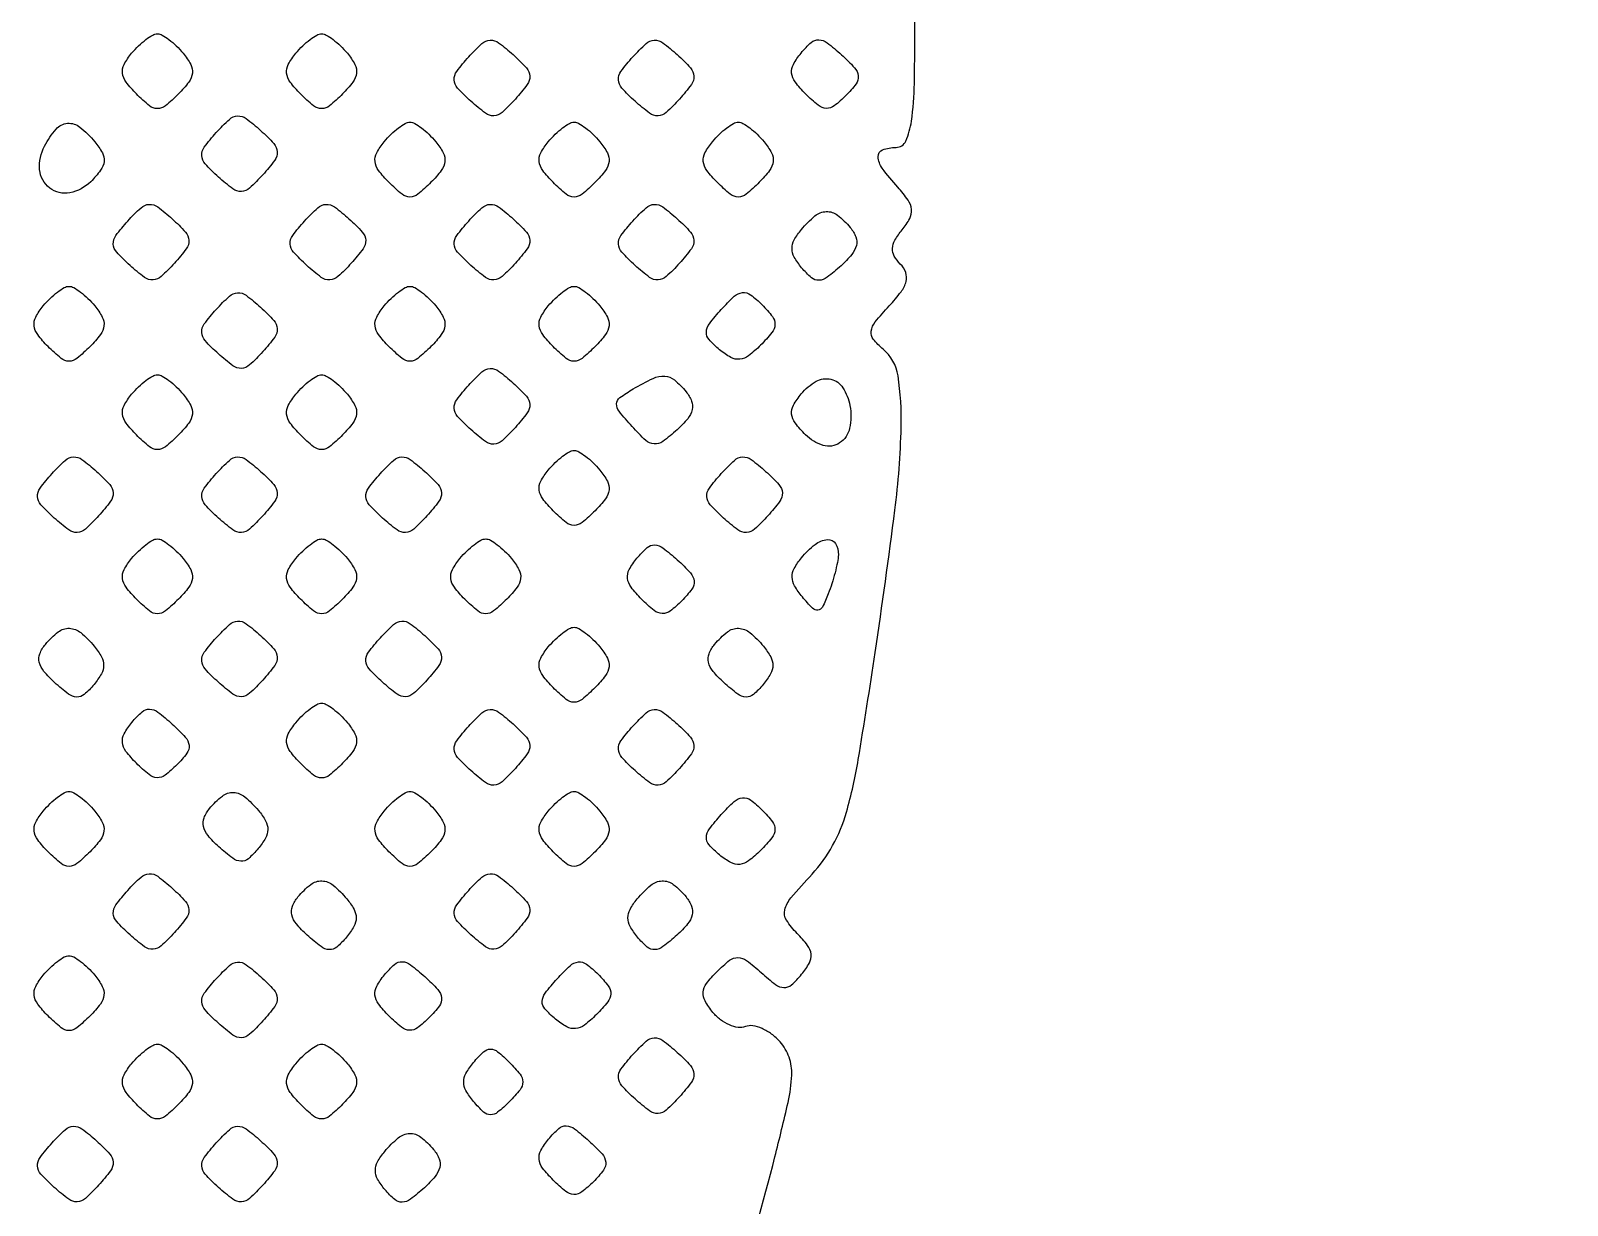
# Model space of a CAD drawing. Extents: x 0 to 1066, y 0 to 761.
# Drawn here: x 297.87 to 308.17, y 544.68 to 552.54 of the extents above; entities that cross this region are included whole.
import ezdxf

# ---------------------------------------------------------------- set-up
doc = ezdxf.new("R2010")
doc.units = 0
doc.header["$MEASUREMENT"] = 0

msp = doc.modelspace()

# ---------------------------------------------------------------- linework, layer by layer
for points in [[(183.390323, 95.266879, 0.000001), (192.989143, 95.254457, 0.000118)], [(302.606862, 544.080099, 0.008879), (302.85969, 544.999233, 0.006529), (302.948109, 545.364312, 0.045031), (302.972826, 545.54689, 0.09605), (302.955132, 545.666431, 0.097378), (302.894059, 545.770045, 0.051599), (302.837827, 545.821486, 0.056034), (302.773718, 545.858695, 0.063193), (302.711709, 545.877045, 0.132747), (302.662105, 545.871945, -0.127444), (302.613503, 545.866435, -0.06749), (302.554758, 545.883036, -0.06026), (302.49536, 545.917882, -0.056846), (302.444671, 545.966496, -0.044395), (302.391509, 546.043541, -0.153839), (302.379034, 546.102077, -0.139372), (302.401929, 546.160708, -0.034056), (302.470784, 546.239641, -0.02925), (302.556414, 546.315798, -0.174193), (302.612233, 546.334514, -0.157177), (302.670415, 546.314375, -0.022639), (302.768636, 546.233261, 0.020926), (302.864902, 546.153206, 0.153765), (302.920496, 546.133118, 0.195145), (302.970522, 546.151031, 0.03721), (303.038952, 546.222012, 0.04698), (303.090724, 546.297876, 0.154459), (303.102534, 546.356605, 0.136519), (303.078891, 546.415902, 0.033669), (303.009278, 546.495579, -0.053958), (302.937544, 546.584725, -0.206532), (302.926271, 546.65351, -0.114622), (302.967531, 546.734108, -0.012121), (303.108644, 546.893183, 0.061943), (303.246615, 547.083955, 0.056261), (303.339081, 547.308894, 0.028111), (303.418408, 547.661309, 0.004228), (303.531545, 548.3772, 0.005416), (303.663631, 549.33209, 0.025177), (303.70602, 549.886702, 0.043873), (303.684667, 550.232046, 0.184199), (303.584282, 550.409939, -0.051677), (303.519283, 550.476329, -0.206441), (303.504737, 550.530061, -0.135269), (303.53186, 550.592179, -0.018402), (303.62599, 550.70007, 0.02721), (303.704906, 550.793804, 0.096941), (303.739019, 550.864047, 0.154003), (303.736244, 550.923318, 0.108676), (303.700073, 550.979887, -0.069556), (303.659517, 551.033625, -0.141189), (303.647697, 551.084775, -0.118676), (303.664292, 551.140453, -0.041726), (303.712341, 551.209301, 0.050632), (303.762997, 551.284705, 0.148984), (303.774951, 551.345361, 0.126887), (303.751659, 551.408454, 0.032386), (303.683376, 551.494498, -0.023909), (303.579263, 551.621223, -0.150162), (303.551517, 551.699201, -0.324887), (303.581771, 551.744927, -0.089746), (303.6717, 551.7612, 0.298126), (303.737178, 551.80405, 0.069123), (303.77456, 551.937139, 0.02939), (303.794027, 552.189344, 0.004568), (303.7986, 552.689933)]]:
    msp.add_lwpolyline(points, format="xyb")
for points in [[(409.06215, 749.15415), (40.8618, 749.132981), (40.8618, 380.65769), (40.8618, 12.1824), (501.2973, 12.1824), (961.7328, 12.1824), (961.7328, 380.646631), (961.7328, 749.110861), (961.41555, 749.1633, 0.040886), (961.153339, 749.184871, 0.000002), (934.190609, 749.194398, 0.000089), (904.448031, 749.199508, 0.000054), (869.1804, 749.195529, -0.000029), (813.61687, 749.186499, -0.000004), (696.10453, 749.175037, -0.000004), (556.774728, 749.163736, -0.000004)], [(298.895324, 552.391454, -0.049584), (298.94547, 552.317145, -0.154071), (298.956681, 552.258475, -0.133994), (298.932655, 552.198896, -0.03393), (298.863383, 552.119525, -0.024449), (298.775757, 552.040075, -0.173619), (298.7226, 552.021043, -0.173619), (298.669443, 552.040075, -0.024449), (298.581817, 552.119525, -0.03393), (298.512545, 552.198896, -0.133994), (298.488519, 552.258475, -0.154071), (298.49973, 552.317145, -0.049584), (298.549876, 552.391454, -0.026473), (298.596236, 552.441653, -0.030708), (298.645511, 552.484076, -0.032126), (298.6909, 552.514151, -0.13098), (298.7226, 552.5226, -0.13098), (298.7543, 552.514151, -0.032126), (298.799689, 552.484076, -0.030708), (298.848964, 552.441653, -0.026473)], [(299.995124, 552.391454, -0.049584), (300.04527, 552.317145, -0.154071), (300.056481, 552.258475, -0.133994), (300.032455, 552.198896, -0.03393), (299.963183, 552.119525, -0.024449), (299.875557, 552.040075, -0.173619), (299.8224, 552.021043, -0.173619), (299.769243, 552.040075, -0.024449), (299.681617, 552.119525, -0.03393), (299.612345, 552.198896, -0.133994), (299.588319, 552.258475, -0.154071), (299.59953, 552.317145, -0.049584), (299.649676, 552.391454, -0.026473), (299.696036, 552.441653, -0.030708), (299.745311, 552.484076, -0.032126), (299.7907, 552.514151, -0.13098), (299.8224, 552.5226, -0.13098), (299.8541, 552.514151, -0.032126), (299.899489, 552.484076, -0.030708), (299.948764, 552.441653, -0.026473)], [(301.120653, 552.085183, -0.02398), (301.031974, 551.996169, -0.174102), (300.977127, 551.97333, -0.174102), (300.92028, 551.990598, -0.02398), (300.823183, 552.070347, -0.02398), (300.734169, 552.159026, -0.174102), (300.71133, 552.213873, -0.174102), (300.728598, 552.27072, -0.02398), (300.808347, 552.367817, -0.02398), (300.897026, 552.456831, -0.174102), (300.951873, 552.47967, -0.174102), (301.00872, 552.462402, -0.02398), (301.105817, 552.382653, -0.02398), (301.194831, 552.293974, -0.174102), (301.21767, 552.239127, -0.174102), (301.200402, 552.18228, -0.02398)], [(302.220453, 552.085183, -0.02398), (302.131774, 551.996169, -0.174102), (302.076927, 551.97333, -0.174102), (302.02008, 551.990598, -0.02398), (301.922983, 552.070347, -0.02398), (301.833969, 552.159026, -0.174102), (301.81113, 552.213873, -0.174102), (301.828398, 552.27072, -0.02398), (301.908147, 552.367817, -0.02398), (301.996826, 552.456831, -0.174102), (302.051673, 552.47967, -0.174102), (302.10852, 552.462402, -0.02398), (302.205617, 552.382653, -0.02398), (302.294631, 552.293974, -0.174102), (302.31747, 552.239127, -0.174102), (302.300202, 552.18228, -0.02398)], [(303.335933, 552.108276, -0.032765), (303.257726, 552.039698, -0.175772), (303.204563, 552.02288, -0.16096), (303.150261, 552.043367, -0.026367), (303.065617, 552.119525, -0.033507), (302.995717, 552.19948, -0.136279), (302.971946, 552.258902, -0.154683), (302.983699, 552.3177, -0.04716), (303.035448, 552.393588, -0.03721), (303.103878, 552.464569, -0.195145), (303.153904, 552.482482, -0.153765), (303.209498, 552.462394, -0.020926), (303.305764, 552.382339, -0.023561), (303.393333, 552.295245, -0.159165), (303.418241, 552.240258, -0.189926), (303.403607, 552.186493, -0.036086)], [(298.303124, 551.799254, -0.047974), (298.353474, 551.725158, -0.152177), (298.365182, 551.66708, -0.136041), (298.342262, 551.608597, -0.035379), (298.275429, 551.531571, -0.149489), (298.135323, 551.457089, -0.215354), (298.000674, 551.488956, -0.210313), (297.933421, 551.612182, -0.145108), (297.965954, 551.770083, -0.054275), (298.043491, 551.883458, -0.196526), (298.119702, 551.922594, -0.191887), (298.202779, 551.897543, -0.051556)], [(299.428653, 551.577583, -0.02398), (299.339974, 551.488569, -0.174102), (299.285127, 551.46573, -0.174102), (299.22828, 551.482998, -0.02398), (299.131183, 551.562747, -0.02398), (299.042169, 551.651426, -0.174102), (299.01933, 551.706273, -0.174102), (299.036598, 551.76312, -0.02398), (299.116347, 551.860217, -0.02398), (299.205026, 551.949231, -0.174102), (299.259873, 551.97207, -0.174102), (299.31672, 551.954802, -0.02398), (299.413817, 551.875053, -0.02398), (299.502831, 551.786374, -0.174102), (299.52567, 551.731527, -0.174102), (299.508402, 551.67468, -0.02398)], [(300.587324, 551.799254, -0.049584), (300.63747, 551.724945, -0.154071), (300.648681, 551.666275, -0.133994), (300.624655, 551.606696, -0.03393), (300.555383, 551.527325, -0.024449), (300.467757, 551.447875, -0.173619), (300.4146, 551.428843, -0.173619), (300.361443, 551.447875, -0.024449), (300.273817, 551.527325, -0.03393), (300.204545, 551.606696, -0.133994), (300.180519, 551.666275, -0.154071), (300.19173, 551.724945, -0.049584), (300.241876, 551.799254, -0.026473), (300.288236, 551.849453, -0.030708), (300.337511, 551.891876, -0.032126), (300.3829, 551.921951, -0.13098), (300.4146, 551.9304, -0.13098), (300.4463, 551.921951, -0.032126), (300.491689, 551.891876, -0.030708), (300.540964, 551.849453, -0.026473)], [(301.687124, 551.799254, -0.049584), (301.73727, 551.724945, -0.154071), (301.748481, 551.666275, -0.133994), (301.724455, 551.606696, -0.03393), (301.655183, 551.527325, -0.024449), (301.567557, 551.447875, -0.173619), (301.5144, 551.428843, -0.173619), (301.461243, 551.447875, -0.024449), (301.373617, 551.527325, -0.03393), (301.304345, 551.606696, -0.133994), (301.280319, 551.666275, -0.154071), (301.29153, 551.724945, -0.049584), (301.341676, 551.799254, -0.026473), (301.388036, 551.849453, -0.030708), (301.437311, 551.891876, -0.032126), (301.4827, 551.921951, -0.13098), (301.5144, 551.9304, -0.13098), (301.5461, 551.921951, -0.032126), (301.591489, 551.891876, -0.030708), (301.640764, 551.849453, -0.026473)], [(302.786924, 551.799254, -0.049584), (302.83707, 551.724945, -0.154071), (302.848281, 551.666275, -0.133994), (302.824255, 551.606696, -0.03393), (302.754983, 551.527325, -0.024449), (302.667357, 551.447875, -0.173619), (302.6142, 551.428843, -0.173619), (302.561043, 551.447875, -0.024449), (302.473417, 551.527325, -0.03393), (302.404145, 551.606696, -0.133994), (302.380119, 551.666275, -0.154071), (302.39133, 551.724945, -0.049584), (302.441476, 551.799254, -0.026473), (302.487836, 551.849453, -0.030708), (302.537111, 551.891876, -0.032126), (302.5825, 551.921951, -0.13098), (302.6142, 551.9304, -0.13098), (302.6459, 551.921951, -0.032126), (302.691289, 551.891876, -0.030708), (302.740564, 551.849453, -0.026473)], [(298.836453, 550.985383, -0.02398), (298.747774, 550.896369, -0.174102), (298.692927, 550.87353, -0.174102), (298.63608, 550.890798, -0.02398), (298.538983, 550.970547, -0.02398), (298.449969, 551.059226, -0.174102), (298.42713, 551.114073, -0.174102), (298.444398, 551.17092, -0.02398), (298.524147, 551.268017, -0.02398), (298.612826, 551.357031, -0.174102), (298.667673, 551.37987, -0.174102), (298.72452, 551.362602, -0.02398), (298.821617, 551.282853, -0.02398), (298.910631, 551.194174, -0.174102), (298.93347, 551.139327, -0.174102), (298.916202, 551.08248, -0.02398)], [(300.020853, 550.985383, -0.02398), (299.932174, 550.896369, -0.174102), (299.877327, 550.87353, -0.174102), (299.82048, 550.890798, -0.02398), (299.723383, 550.970547, -0.02398), (299.634369, 551.059226, -0.174102), (299.61153, 551.114073, -0.174102), (299.628798, 551.17092, -0.02398), (299.708547, 551.268017, -0.02398), (299.797226, 551.357031, -0.174102), (299.852073, 551.37987, -0.174102), (299.90892, 551.362602, -0.02398), (300.006017, 551.282853, -0.02398), (300.095031, 551.194174, -0.174102), (300.11787, 551.139327, -0.174102), (300.100602, 551.08248, -0.02398)], [(301.120653, 550.985383, -0.02398), (301.031974, 550.896369, -0.174102), (300.977127, 550.87353, -0.174102), (300.92028, 550.890798, -0.02398), (300.823183, 550.970547, -0.02398), (300.734169, 551.059226, -0.174102), (300.71133, 551.114073, -0.174102), (300.728598, 551.17092, -0.02398), (300.808347, 551.268017, -0.02398), (300.897026, 551.357031, -0.174102), (300.951873, 551.37987, -0.174102), (301.00872, 551.362602, -0.02398), (301.105817, 551.282853, -0.02398), (301.194831, 551.194174, -0.174102), (301.21767, 551.139327, -0.174102), (301.200402, 551.08248, -0.02398)], [(302.220453, 550.985383, -0.02398), (302.131774, 550.896369, -0.174102), (302.076927, 550.87353, -0.174102), (302.02008, 550.890798, -0.02398), (301.922983, 550.970547, -0.02398), (301.833969, 551.059226, -0.174102), (301.81113, 551.114073, -0.174102), (301.828398, 551.17092, -0.02398), (301.908147, 551.268017, -0.02398), (301.996826, 551.357031, -0.174102), (302.051673, 551.37987, -0.174102), (302.10852, 551.362602, -0.02398), (302.205617, 551.282853, -0.02398), (302.294631, 551.194174, -0.174102), (302.31747, 551.139327, -0.174102), (302.300202, 551.08248, -0.02398)], [(303.364942, 551.224142, -0.080432), (303.401736, 551.161661, -0.153634), (303.405587, 551.104107, -0.114881), (303.374894, 551.043209, -0.034922), (303.302831, 550.968207, -0.022196), (303.209748, 550.891197, -0.150666), (303.154268, 550.87109, -0.193329), (303.104533, 550.88831, -0.040725), (303.038971, 550.955366, -0.044287), (302.989836, 551.026542, -0.127883), (302.974478, 551.083972, -0.129609), (302.989126, 551.141134, -0.046053), (303.0372, 551.2113, -0.046137), (303.128292, 551.302476, -0.165099), (303.204144, 551.331584, -0.176753), (303.278728, 551.307632, -0.054416)], [(298.303124, 550.699454, -0.049584), (298.35327, 550.625145, -0.154071), (298.364481, 550.566475, -0.133994), (298.340455, 550.506896, -0.03393), (298.271183, 550.427525, -0.024449), (298.183557, 550.348075, -0.173619), (298.1304, 550.329043, -0.173619), (298.077243, 550.348075, -0.024449), (297.989617, 550.427525, -0.03393), (297.920345, 550.506896, -0.133994), (297.896319, 550.566475, -0.154071), (297.90753, 550.625145, -0.049584), (297.957676, 550.699454, -0.026473), (298.004036, 550.749653, -0.030708), (298.053311, 550.792076, -0.032126), (298.0987, 550.822151, -0.13098), (298.1304, 550.8306, -0.13098), (298.1621, 550.822151, -0.032126), (298.207489, 550.792076, -0.030708), (298.256764, 550.749653, -0.026473)], [(300.587324, 550.699454, -0.049584), (300.63747, 550.625145, -0.154071), (300.648681, 550.566475, -0.133994), (300.624655, 550.506896, -0.03393), (300.555383, 550.427525, -0.024449), (300.467757, 550.348075, -0.173619), (300.4146, 550.329043, -0.173619), (300.361443, 550.348075, -0.024449), (300.273817, 550.427525, -0.03393), (300.204545, 550.506896, -0.133994), (300.180519, 550.566475, -0.154071), (300.19173, 550.625145, -0.049584), (300.241876, 550.699454, -0.026473), (300.288236, 550.749653, -0.030708), (300.337511, 550.792076, -0.032126), (300.3829, 550.822151, -0.13098), (300.4146, 550.8306, -0.13098), (300.4463, 550.822151, -0.032126), (300.491689, 550.792076, -0.030708), (300.540964, 550.749653, -0.026473)], [(301.687124, 550.699454, -0.049584), (301.73727, 550.625145, -0.154071), (301.748481, 550.566475, -0.133994), (301.724455, 550.506896, -0.03393), (301.655183, 550.427525, -0.024449), (301.567557, 550.348075, -0.173619), (301.5144, 550.329043, -0.173619), (301.461243, 550.348075, -0.024449), (301.373617, 550.427525, -0.03393), (301.304345, 550.506896, -0.133994), (301.280319, 550.566475, -0.154071), (301.29153, 550.625145, -0.049584), (301.341676, 550.699454, -0.026473), (301.388036, 550.749653, -0.030708), (301.437311, 550.792076, -0.032126), (301.4827, 550.822151, -0.13098), (301.5144, 550.8306, -0.13098), (301.5461, 550.822151, -0.032126), (301.591489, 550.792076, -0.030708), (301.640764, 550.749653, -0.026473)], [(299.428653, 550.393183, -0.02398), (299.339974, 550.304169, -0.174102), (299.285127, 550.28133, -0.174102), (299.22828, 550.298598, -0.02398), (299.131183, 550.378347, -0.02398), (299.042169, 550.467026, -0.174102), (299.01933, 550.521873, -0.174102), (299.036598, 550.57872, -0.02398), (299.116347, 550.675817, -0.02398), (299.205026, 550.764831, -0.174102), (299.259873, 550.78767, -0.174102), (299.31672, 550.770402, -0.02398), (299.413817, 550.690653, -0.02398), (299.502831, 550.601974, -0.174102), (299.52567, 550.547127, -0.174102), (299.508402, 550.49028, -0.02398)], [(302.763475, 550.436017, -0.033507), (302.68352, 550.366117, -0.136279), (302.624098, 550.342346, -0.154683), (302.5653, 550.354099, -0.04716), (302.489412, 550.405848, -0.03721), (302.418431, 550.474278, -0.195145), (302.400518, 550.524304, -0.153765), (302.420606, 550.579898, -0.020926), (302.500661, 550.676164, -0.023561), (302.587755, 550.763733, -0.159165), (302.642742, 550.788641, -0.189926), (302.696507, 550.774007, -0.036086), (302.774724, 550.706333, -0.032765), (302.843302, 550.628126, -0.175772), (302.86012, 550.574963, -0.16096), (302.839633, 550.520661, -0.026367)], [(301.120653, 549.885583, -0.02398), (301.031974, 549.796569, -0.174102), (300.977127, 549.77373, -0.174102), (300.92028, 549.790998, -0.02398), (300.823183, 549.870747, -0.02398), (300.734169, 549.959426, -0.174102), (300.71133, 550.014273, -0.174102), (300.728598, 550.07112, -0.02398), (300.808347, 550.168217, -0.02398), (300.897026, 550.257231, -0.174102), (300.951873, 550.28007, -0.174102), (301.00872, 550.262802, -0.02398), (301.105817, 550.183053, -0.02398), (301.194831, 550.094374, -0.174102), (301.21767, 550.039527, -0.174102), (301.200402, 549.98268, -0.02398)], [(298.895324, 550.107254, -0.049584), (298.94547, 550.032945, -0.154071), (298.956681, 549.974275, -0.133994), (298.932655, 549.914696, -0.03393), (298.863383, 549.835325, -0.024449), (298.775757, 549.755875, -0.173619), (298.7226, 549.736843, -0.173619), (298.669443, 549.755875, -0.024449), (298.581817, 549.835325, -0.03393), (298.512545, 549.914696, -0.133994), (298.488519, 549.974275, -0.154071), (298.49973, 550.032945, -0.049584), (298.549876, 550.107254, -0.026473), (298.596236, 550.157453, -0.030708), (298.645511, 550.199876, -0.032126), (298.6909, 550.229951, -0.13098), (298.7226, 550.2384, -0.13098), (298.7543, 550.229951, -0.032126), (298.799689, 550.199876, -0.030708), (298.848964, 550.157453, -0.026473)], [(299.995124, 550.107254, -0.049584), (300.04527, 550.032945, -0.154071), (300.056481, 549.974275, -0.133994), (300.032455, 549.914696, -0.03393), (299.963183, 549.835325, -0.024449), (299.875557, 549.755875, -0.173619), (299.8224, 549.736843, -0.173619), (299.769243, 549.755875, -0.024449), (299.681617, 549.835325, -0.03393), (299.612345, 549.914696, -0.133994), (299.588319, 549.974275, -0.154071), (299.59953, 550.032945, -0.049584), (299.649676, 550.107254, -0.026473), (299.696036, 550.157453, -0.030708), (299.745311, 550.199876, -0.032126), (299.7907, 550.229951, -0.13098), (299.8224, 550.2384, -0.13098), (299.8541, 550.229951, -0.032126), (299.899489, 550.199876, -0.030708), (299.948764, 550.157453, -0.026473)], [(302.265142, 550.124342, -0.079565), (302.302028, 550.061951, -0.153327), (302.306097, 550.004615, -0.115589), (302.275853, 549.944118, -0.035385), (302.204633, 549.869857, -0.02569), (302.108284, 549.791272, -0.178068), (302.050714, 549.774693, -0.169577), (301.994567, 549.798964, -0.022819), (301.902653, 549.891654, -0.015473), (301.815557, 549.994093, -0.177612), (301.799082, 550.043459, -0.230335), (301.820772, 550.084898, -0.027277), (301.910072, 550.143566, -0.021654), (302.043772, 550.213756, -0.124187), (302.121718, 550.22899, -0.162626), (302.186661, 550.203313, -0.044811)], [(303.362384, 550.032053, -0.10155), (303.360723, 549.880054, -0.196062), (303.293096, 549.781318, -0.222271), (303.183343, 549.765223, -0.124025), (303.065013, 549.83593, -0.033573), (302.995266, 549.915729, -0.137296), (302.971732, 549.974949, -0.154576), (302.983724, 550.033703, -0.046198), (303.036015, 550.110072, -0.089807), (303.136245, 550.194313, -0.190882), (303.234902, 550.208476, -0.195107), (303.314963, 550.151317, -0.093754)], [(298.328853, 549.293383, -0.02398), (298.240174, 549.204369, -0.174102), (298.185327, 549.18153, -0.174102), (298.12848, 549.198798, -0.02398), (298.031383, 549.278547, -0.02398), (297.942369, 549.367226, -0.174102), (297.91953, 549.422073, -0.174102), (297.936798, 549.47892, -0.02398), (298.016547, 549.576017, -0.02398), (298.105226, 549.665031, -0.174102), (298.160073, 549.68787, -0.174102), (298.21692, 549.670602, -0.02398), (298.314017, 549.590853, -0.02398), (298.403031, 549.502174, -0.174102), (298.42587, 549.447327, -0.174102), (298.408602, 549.39048, -0.02398)], [(299.428653, 549.293383, -0.02398), (299.339974, 549.204369, -0.174102), (299.285127, 549.18153, -0.174102), (299.22828, 549.198798, -0.02398), (299.131183, 549.278547, -0.02398), (299.042169, 549.367226, -0.174102), (299.01933, 549.422073, -0.174102), (299.036598, 549.47892, -0.02398), (299.116347, 549.576017, -0.02398), (299.205026, 549.665031, -0.174102), (299.259873, 549.68787, -0.174102), (299.31672, 549.670602, -0.02398), (299.413817, 549.590853, -0.02398), (299.502831, 549.502174, -0.174102), (299.52567, 549.447327, -0.174102), (299.508402, 549.39048, -0.02398)], [(300.528453, 549.293383, -0.02398), (300.439774, 549.204369, -0.174102), (300.384927, 549.18153, -0.174102), (300.32808, 549.198798, -0.02398), (300.230983, 549.278547, -0.02398), (300.141969, 549.367226, -0.174102), (300.11913, 549.422073, -0.174102), (300.136398, 549.47892, -0.02398), (300.216147, 549.576017, -0.02398), (300.304826, 549.665031, -0.174102), (300.359673, 549.68787, -0.174102), (300.41652, 549.670602, -0.02398), (300.513617, 549.590853, -0.02398), (300.602631, 549.502174, -0.174102), (300.62547, 549.447327, -0.174102), (300.608202, 549.39048, -0.02398)], [(301.687124, 549.599654, -0.049584), (301.73727, 549.525345, -0.154071), (301.748481, 549.466675, -0.133994), (301.724455, 549.407096, -0.03393), (301.655183, 549.327725, -0.024449), (301.567557, 549.248275, -0.173619), (301.5144, 549.229243, -0.173619), (301.461243, 549.248275, -0.024449), (301.373617, 549.327725, -0.03393), (301.304345, 549.407096, -0.133994), (301.280319, 549.466675, -0.154071), (301.29153, 549.525345, -0.049584), (301.341676, 549.599654, -0.026473), (301.388036, 549.649853, -0.030708), (301.437311, 549.692276, -0.032126), (301.4827, 549.722351, -0.13098), (301.5144, 549.7308, -0.13098), (301.5461, 549.722351, -0.032126), (301.591489, 549.692276, -0.030708), (301.640764, 549.649853, -0.026473)], [(302.812653, 549.293383, -0.02398), (302.723974, 549.204369, -0.174102), (302.669127, 549.18153, -0.174102), (302.61228, 549.198798, -0.02398), (302.515183, 549.278547, -0.02398), (302.426169, 549.367226, -0.174102), (302.40333, 549.422073, -0.174102), (302.420598, 549.47892, -0.02398), (302.500347, 549.576017, -0.02398), (302.589026, 549.665031, -0.174102), (302.643873, 549.68787, -0.174102), (302.70072, 549.670602, -0.02398), (302.797817, 549.590853, -0.02398), (302.886831, 549.502174, -0.174102), (302.90967, 549.447327, -0.174102), (302.892402, 549.39048, -0.02398)], [(298.895324, 549.007454, -0.049584), (298.94547, 548.933145, -0.154071), (298.956681, 548.874475, -0.133994), (298.932655, 548.814896, -0.03393), (298.863383, 548.735525, -0.024449), (298.775757, 548.656075, -0.173619), (298.7226, 548.637043, -0.173619), (298.669443, 548.656075, -0.024449), (298.581817, 548.735525, -0.03393), (298.512545, 548.814896, -0.133994), (298.488519, 548.874475, -0.154071), (298.49973, 548.933145, -0.049584), (298.549876, 549.007454, -0.026473), (298.596236, 549.057653, -0.030708), (298.645511, 549.100076, -0.032126), (298.6909, 549.130151, -0.13098), (298.7226, 549.1386, -0.13098), (298.7543, 549.130151, -0.032126), (298.799689, 549.100076, -0.030708), (298.848964, 549.057653, -0.026473)], [(299.995124, 549.007454, -0.049584), (300.04527, 548.933145, -0.154071), (300.056481, 548.874475, -0.133994), (300.032455, 548.814896, -0.03393), (299.963183, 548.735525, -0.024449), (299.875557, 548.656075, -0.173619), (299.8224, 548.637043, -0.173619), (299.769243, 548.656075, -0.024449), (299.681617, 548.735525, -0.03393), (299.612345, 548.814896, -0.133994), (299.588319, 548.874475, -0.154071), (299.59953, 548.933145, -0.049584), (299.649676, 549.007454, -0.026473), (299.696036, 549.057653, -0.030708), (299.745311, 549.100076, -0.032126), (299.7907, 549.130151, -0.13098), (299.8224, 549.1386, -0.13098), (299.8541, 549.130151, -0.032126), (299.899489, 549.100076, -0.030708), (299.948764, 549.057653, -0.026473)], [(301.094924, 549.007454, -0.049584), (301.14507, 548.933145, -0.154071), (301.156281, 548.874475, -0.133994), (301.132255, 548.814896, -0.03393), (301.062983, 548.735525, -0.024449), (300.975357, 548.656075, -0.173619), (300.9222, 548.637043, -0.173619), (300.869043, 548.656075, -0.024449), (300.781417, 548.735525, -0.03393), (300.712145, 548.814896, -0.133994), (300.688119, 548.874475, -0.154071), (300.69933, 548.933145, -0.049584), (300.749476, 549.007454, -0.026473), (300.795836, 549.057653, -0.030708), (300.845111, 549.100076, -0.032126), (300.8905, 549.130151, -0.13098), (300.9222, 549.1386, -0.13098), (300.9539, 549.130151, -0.032126), (300.999289, 549.100076, -0.030708), (301.048564, 549.057653, -0.026473)], [(302.236133, 548.724276, -0.032765), (302.157926, 548.655698, -0.175772), (302.104763, 548.63888, -0.16096), (302.050461, 548.659367, -0.026367), (301.965817, 548.735525, -0.033507), (301.895917, 548.81548, -0.136279), (301.872146, 548.874902, -0.154683), (301.883899, 548.9337, -0.04716), (301.935648, 549.009588, -0.03721), (302.004078, 549.080569, -0.195145), (302.054104, 549.098482, -0.153765), (302.109698, 549.078394, -0.020926), (302.205964, 548.998339, -0.023561), (302.293533, 548.911245, -0.159165), (302.318441, 548.856258, -0.189926), (302.303807, 548.802493, -0.036086)], [(303.285054, 549.03285, -0.034931), (303.27854, 548.981426, -0.01402), (303.262792, 548.912265, -0.013793), (303.241598, 548.838421, -0.016958), (303.21762, 548.770848, -0.022014), (303.178211, 548.682346, -0.251782), (303.148055, 548.661065, -0.23464), (303.112173, 548.673747, -0.019356), (303.044007, 548.749698, -0.041646), (302.992055, 548.824112, -0.125722), (302.975324, 548.883161, -0.132233), (302.989336, 548.941181, -0.048242), (303.0372, 549.0117, -0.052699), (303.129161, 549.101368, -0.146624), (303.212193, 549.134176, -0.282227), (303.266109, 549.107125, -0.154155)], [(298.2996, 548.4195, -0.046053), (298.347674, 548.349334, -0.129609), (298.362322, 548.292172, -0.127883), (298.346964, 548.234742, -0.044287), (298.297829, 548.163566, -0.040725), (298.232267, 548.09651, -0.193329), (298.182532, 548.07929, -0.150666), (298.127052, 548.099397, -0.022196), (298.033969, 548.176407, -0.034922), (297.961906, 548.251409, -0.114881), (297.931213, 548.312307, -0.153634), (297.935064, 548.369861, -0.080432), (297.971858, 548.432342, -0.054416), (298.058072, 548.515832, -0.176753), (298.132656, 548.539784, -0.165099), (298.208508, 548.510676, -0.046137)], [(299.428653, 548.193583, -0.02398), (299.339974, 548.104569, -0.174102), (299.285127, 548.08173, -0.174102), (299.22828, 548.098998, -0.02398), (299.131183, 548.178747, -0.02398), (299.042169, 548.267426, -0.174102), (299.01933, 548.322273, -0.174102), (299.036598, 548.37912, -0.02398), (299.116347, 548.476217, -0.02398), (299.205026, 548.565231, -0.174102), (299.259873, 548.58807, -0.174102), (299.31672, 548.570802, -0.02398), (299.413817, 548.491053, -0.02398), (299.502831, 548.402374, -0.174102), (299.52567, 548.347527, -0.174102), (299.508402, 548.29068, -0.02398)], [(300.528453, 548.193583, -0.02398), (300.439774, 548.104569, -0.174102), (300.384927, 548.08173, -0.174102), (300.32808, 548.098998, -0.02398), (300.230983, 548.178747, -0.02398), (300.141969, 548.267426, -0.174102), (300.11913, 548.322273, -0.174102), (300.136398, 548.37912, -0.02398), (300.216147, 548.476217, -0.02398), (300.304826, 548.565231, -0.174102), (300.359673, 548.58807, -0.174102), (300.41652, 548.570802, -0.02398), (300.513617, 548.491053, -0.02398), (300.602631, 548.402374, -0.174102), (300.62547, 548.347527, -0.174102), (300.608202, 548.29068, -0.02398)], [(301.687124, 548.415254, -0.049584), (301.73727, 548.340945, -0.154071), (301.748481, 548.282275, -0.133994), (301.724455, 548.222696, -0.03393), (301.655183, 548.143325, -0.024449), (301.567557, 548.063875, -0.173619), (301.5144, 548.044843, -0.173619), (301.461243, 548.063875, -0.024449), (301.373617, 548.143325, -0.03393), (301.304345, 548.222696, -0.133994), (301.280319, 548.282275, -0.154071), (301.29153, 548.340945, -0.049584), (301.341676, 548.415254, -0.026473), (301.388036, 548.465453, -0.030708), (301.437311, 548.507876, -0.032126), (301.4827, 548.537951, -0.13098), (301.5144, 548.5464, -0.13098), (301.5461, 548.537951, -0.032126), (301.591489, 548.507876, -0.030708), (301.640764, 548.465453, -0.026473)], [(302.7834, 548.4195, -0.046053), (302.831474, 548.349334, -0.129609), (302.846122, 548.292172, -0.127883), (302.830764, 548.234742, -0.044287), (302.781629, 548.163566, -0.040725), (302.716067, 548.09651, -0.193329), (302.666332, 548.07929, -0.150666), (302.610852, 548.099397, -0.022196), (302.517769, 548.176407, -0.034922), (302.445706, 548.251409, -0.114881), (302.415013, 548.312307, -0.153634), (302.418864, 548.369861, -0.080432), (302.455658, 548.432342, -0.054416), (302.541872, 548.515832, -0.176753), (302.616456, 548.539784, -0.165099), (302.692308, 548.510676, -0.046137)], [(299.995124, 547.907654, -0.049584), (300.04527, 547.833345, -0.154071), (300.056481, 547.774675, -0.133994), (300.032455, 547.715096, -0.03393), (299.963183, 547.635725, -0.024449), (299.875557, 547.556275, -0.173619), (299.8224, 547.537243, -0.173619), (299.769243, 547.556275, -0.024449), (299.681617, 547.635725, -0.03393), (299.612345, 547.715096, -0.133994), (299.588319, 547.774675, -0.154071), (299.59953, 547.833345, -0.049584), (299.649676, 547.907654, -0.026473), (299.696036, 547.957853, -0.030708), (299.745311, 548.000276, -0.032126), (299.7907, 548.030351, -0.13098), (299.8224, 548.0388, -0.13098), (299.8541, 548.030351, -0.032126), (299.899489, 548.000276, -0.030708), (299.948764, 547.957853, -0.026473)], [(298.852133, 547.624476, -0.032765), (298.773926, 547.555898, -0.175772), (298.720763, 547.53908, -0.16096), (298.666461, 547.559567, -0.026367), (298.581817, 547.635725, -0.033507), (298.511917, 547.71568, -0.136279), (298.488146, 547.775102, -0.154683), (298.499899, 547.8339, -0.04716), (298.551648, 547.909788, -0.03721), (298.620078, 547.980769, -0.195145), (298.670104, 547.998682, -0.153765), (298.725698, 547.978594, -0.020926), (298.821964, 547.898539, -0.023561), (298.909533, 547.811445, -0.159165), (298.934441, 547.756458, -0.189926), (298.919807, 547.702693, -0.036086)], [(301.120653, 547.601383, -0.02398), (301.031974, 547.512369, -0.174102), (300.977127, 547.48953, -0.174102), (300.92028, 547.506798, -0.02398), (300.823183, 547.586547, -0.02398), (300.734169, 547.675226, -0.174102), (300.71133, 547.730073, -0.174102), (300.728598, 547.78692, -0.02398), (300.808347, 547.884017, -0.02398), (300.897026, 547.973031, -0.174102), (300.951873, 547.99587, -0.174102), (301.00872, 547.978602, -0.02398), (301.105817, 547.898853, -0.02398), (301.194831, 547.810174, -0.174102), (301.21767, 547.755327, -0.174102), (301.200402, 547.69848, -0.02398)], [(302.220453, 547.601383, -0.02398), (302.131774, 547.512369, -0.174102), (302.076927, 547.48953, -0.174102), (302.02008, 547.506798, -0.02398), (301.922983, 547.586547, -0.02398), (301.833969, 547.675226, -0.174102), (301.81113, 547.730073, -0.174102), (301.828398, 547.78692, -0.02398), (301.908147, 547.884017, -0.02398), (301.996826, 547.973031, -0.174102), (302.051673, 547.99587, -0.174102), (302.10852, 547.978602, -0.02398), (302.205617, 547.898853, -0.02398), (302.294631, 547.810174, -0.174102), (302.31747, 547.755327, -0.174102), (302.300202, 547.69848, -0.02398)], [(298.303124, 547.315454, -0.049584), (298.35327, 547.241145, -0.154071), (298.364481, 547.182475, -0.133994), (298.340455, 547.122896, -0.03393), (298.271183, 547.043525, -0.024449), (298.183557, 546.964075, -0.173619), (298.1304, 546.945043, -0.173619), (298.077243, 546.964075, -0.024449), (297.989617, 547.043525, -0.03393), (297.920345, 547.122896, -0.133994), (297.896319, 547.182475, -0.154071), (297.90753, 547.241145, -0.049584), (297.957676, 547.315454, -0.026473), (298.004036, 547.365653, -0.030708), (298.053311, 547.408076, -0.032126), (298.0987, 547.438151, -0.13098), (298.1304, 547.4466, -0.13098), (298.1621, 547.438151, -0.032126), (298.207489, 547.408076, -0.030708), (298.256764, 547.365653, -0.026473)], [(299.3994, 547.3197, -0.046053), (299.447474, 547.249534, -0.129609), (299.462122, 547.192372, -0.127883), (299.446764, 547.134942, -0.044287), (299.397629, 547.063766, -0.040725), (299.332067, 546.99671, -0.193329), (299.282332, 546.97949, -0.150666), (299.226852, 546.999597, -0.022196), (299.133769, 547.076607, -0.034922), (299.061706, 547.151609, -0.114881), (299.031013, 547.212507, -0.153634), (299.034864, 547.270061, -0.080432), (299.071658, 547.332542, -0.054416), (299.157872, 547.416032, -0.176753), (299.232456, 547.439984, -0.165099), (299.308308, 547.410876, -0.046137)], [(300.587324, 547.315454, -0.049584), (300.63747, 547.241145, -0.154071), (300.648681, 547.182475, -0.133994), (300.624655, 547.122896, -0.03393), (300.555383, 547.043525, -0.024449), (300.467757, 546.964075, -0.173619), (300.4146, 546.945043, -0.173619), (300.361443, 546.964075, -0.024449), (300.273817, 547.043525, -0.03393), (300.204545, 547.122896, -0.133994), (300.180519, 547.182475, -0.154071), (300.19173, 547.241145, -0.049584), (300.241876, 547.315454, -0.026473), (300.288236, 547.365653, -0.030708), (300.337511, 547.408076, -0.032126), (300.3829, 547.438151, -0.13098), (300.4146, 547.4466, -0.13098), (300.4463, 547.438151, -0.032126), (300.491689, 547.408076, -0.030708), (300.540964, 547.365653, -0.026473)], [(301.687124, 547.315454, -0.049584), (301.73727, 547.241145, -0.154071), (301.748481, 547.182475, -0.133994), (301.724455, 547.122896, -0.03393), (301.655183, 547.043525, -0.024449), (301.567557, 546.964075, -0.173619), (301.5144, 546.945043, -0.173619), (301.461243, 546.964075, -0.024449), (301.373617, 547.043525, -0.03393), (301.304345, 547.122896, -0.133994), (301.280319, 547.182475, -0.154071), (301.29153, 547.241145, -0.049584), (301.341676, 547.315454, -0.026473), (301.388036, 547.365653, -0.030708), (301.437311, 547.408076, -0.032126), (301.4827, 547.438151, -0.13098), (301.5144, 547.4466, -0.13098), (301.5461, 547.438151, -0.032126), (301.591489, 547.408076, -0.030708), (301.640764, 547.365653, -0.026473)], [(302.763475, 547.052017, -0.033507), (302.68352, 546.982117, -0.136279), (302.624098, 546.958346, -0.154683), (302.5653, 546.970099, -0.04716), (302.489412, 547.021848, -0.03721), (302.418431, 547.090278, -0.195145), (302.400518, 547.140304, -0.153765), (302.420606, 547.195898, -0.020926), (302.500661, 547.292164, -0.023561), (302.587755, 547.379733, -0.159165), (302.642742, 547.404641, -0.189926), (302.696507, 547.390007, -0.036086), (302.774724, 547.322333, -0.032765), (302.843302, 547.244126, -0.175772), (302.86012, 547.190963, -0.16096), (302.839633, 547.136661, -0.026367)], [(298.836453, 546.501583, -0.02398), (298.747774, 546.412569, -0.174102), (298.692927, 546.38973, -0.174102), (298.63608, 546.406998, -0.02398), (298.538983, 546.486747, -0.02398), (298.449969, 546.575426, -0.174102), (298.42713, 546.630273, -0.174102), (298.444398, 546.68712, -0.02398), (298.524147, 546.784217, -0.02398), (298.612826, 546.873231, -0.174102), (298.667673, 546.89607, -0.174102), (298.72452, 546.878802, -0.02398), (298.821617, 546.799053, -0.02398), (298.910631, 546.710374, -0.174102), (298.93347, 546.655527, -0.174102), (298.916202, 546.59868, -0.02398)], [(301.120653, 546.501583, -0.02398), (301.031974, 546.412569, -0.174102), (300.977127, 546.38973, -0.174102), (300.92028, 546.406998, -0.02398), (300.823183, 546.486747, -0.02398), (300.734169, 546.575426, -0.174102), (300.71133, 546.630273, -0.174102), (300.728598, 546.68712, -0.02398), (300.808347, 546.784217, -0.02398), (300.897026, 546.873231, -0.174102), (300.951873, 546.89607, -0.174102), (301.00872, 546.878802, -0.02398), (301.105817, 546.799053, -0.02398), (301.194831, 546.710374, -0.174102), (301.21767, 546.655527, -0.174102), (301.200402, 546.59868, -0.02398)], [(299.9916, 546.7275, -0.046053), (300.039674, 546.657334, -0.129609), (300.054322, 546.600172, -0.127883), (300.038964, 546.542742, -0.044287), (299.989829, 546.471566, -0.040725), (299.924267, 546.40451, -0.193329), (299.874532, 546.38729, -0.150666), (299.819052, 546.407397, -0.022196), (299.725969, 546.484407, -0.034922), (299.653906, 546.559409, -0.114881), (299.623213, 546.620307, -0.153634), (299.627064, 546.677861, -0.080432), (299.663858, 546.740342, -0.054416), (299.750072, 546.823832, -0.176753), (299.824656, 546.847784, -0.165099), (299.900508, 546.818676, -0.046137)], [(302.265142, 546.740342, -0.080432), (302.301936, 546.677861, -0.153634), (302.305787, 546.620307, -0.114881), (302.275094, 546.559409, -0.034922), (302.203031, 546.484407, -0.022196), (302.109948, 546.407397, -0.150666), (302.054468, 546.38729, -0.193329), (302.004733, 546.40451, -0.040725), (301.939171, 546.471566, -0.044287), (301.890036, 546.542742, -0.127883), (301.874678, 546.600172, -0.129609), (301.889326, 546.657334, -0.046053), (301.9374, 546.7275, -0.046137), (302.028492, 546.818676, -0.165099), (302.104344, 546.847784, -0.176753), (302.178928, 546.823832, -0.054416)], [(298.303124, 546.215654, -0.049584), (298.35327, 546.141345, -0.154071), (298.364481, 546.082675, -0.133994), (298.340455, 546.023096, -0.03393), (298.271183, 545.943725, -0.024449), (298.183557, 545.864275, -0.173619), (298.1304, 545.845243, -0.173619), (298.077243, 545.864275, -0.024449), (297.989617, 545.943725, -0.03393), (297.920345, 546.023096, -0.133994), (297.896319, 546.082675, -0.154071), (297.90753, 546.141345, -0.049584), (297.957676, 546.215654, -0.026473), (298.004036, 546.265853, -0.030708), (298.053311, 546.308276, -0.032126), (298.0987, 546.338351, -0.13098), (298.1304, 546.3468, -0.13098), (298.1621, 546.338351, -0.032126), (298.207489, 546.308276, -0.030708), (298.256764, 546.265853, -0.026473)], [(299.428653, 545.909383, -0.02398), (299.339974, 545.820369, -0.174102), (299.285127, 545.79753, -0.174102), (299.22828, 545.814798, -0.02398), (299.131183, 545.894547, -0.02398), (299.042169, 545.983226, -0.174102), (299.01933, 546.038073, -0.174102), (299.036598, 546.09492, -0.02398), (299.116347, 546.192017, -0.02398), (299.205026, 546.281031, -0.174102), (299.259873, 546.30387, -0.174102), (299.31672, 546.286602, -0.02398), (299.413817, 546.206853, -0.02398), (299.502831, 546.118174, -0.174102), (299.52567, 546.063327, -0.174102), (299.508402, 546.00648, -0.02398)], [(300.544133, 545.932476, -0.032765), (300.465926, 545.863898, -0.175772), (300.412763, 545.84708, -0.16096), (300.358461, 545.867567, -0.026367), (300.273817, 545.943725, -0.033507), (300.203917, 546.02368, -0.136279), (300.180146, 546.083102, -0.154683), (300.191899, 546.1419, -0.04716), (300.243648, 546.217788, -0.03721), (300.312078, 546.288769, -0.195145), (300.362104, 546.306682, -0.153765), (300.417698, 546.286594, -0.020926), (300.513964, 546.206539, -0.023561), (300.601533, 546.119445, -0.159165), (300.626441, 546.064458, -0.189926), (300.611807, 546.010693, -0.036086)], [(301.663675, 545.952217, -0.033507), (301.58372, 545.882317, -0.136279), (301.524298, 545.858546, -0.154683), (301.4655, 545.870299, -0.04716), (301.389612, 545.922048, -0.03721), (301.318631, 545.990478, -0.195145), (301.300718, 546.040504, -0.153765), (301.320806, 546.096098, -0.020926), (301.400861, 546.192364, -0.023561), (301.487955, 546.279933, -0.159165), (301.542942, 546.304841, -0.189926), (301.596707, 546.290207, -0.036086), (301.674924, 546.222533, -0.032765), (301.743502, 546.144326, -0.175772), (301.76032, 546.091163, -0.16096), (301.739833, 546.036861, -0.026367)], [(298.895324, 545.623454, -0.049584), (298.94547, 545.549145, -0.154071), (298.956681, 545.490475, -0.133994), (298.932655, 545.430896, -0.03393), (298.863383, 545.351525, -0.024449), (298.775757, 545.272075, -0.173619), (298.7226, 545.253043, -0.173619), (298.669443, 545.272075, -0.024449), (298.581817, 545.351525, -0.03393), (298.512545, 545.430896, -0.133994), (298.488519, 545.490475, -0.154071), (298.49973, 545.549145, -0.049584), (298.549876, 545.623454, -0.026473), (298.596236, 545.673653, -0.030708), (298.645511, 545.716076, -0.032126), (298.6909, 545.746151, -0.13098), (298.7226, 545.7546, -0.13098), (298.7543, 545.746151, -0.032126), (298.799689, 545.716076, -0.030708), (298.848964, 545.673653, -0.026473)], [(299.995124, 545.623454, -0.049584), (300.04527, 545.549145, -0.154071), (300.056481, 545.490475, -0.133994), (300.032455, 545.430896, -0.03393), (299.963183, 545.351525, -0.024449), (299.875557, 545.272075, -0.173619), (299.8224, 545.253043, -0.173619), (299.769243, 545.272075, -0.024449), (299.681617, 545.351525, -0.03393), (299.612345, 545.430896, -0.133994), (299.588319, 545.490475, -0.154071), (299.59953, 545.549145, -0.049584), (299.649676, 545.623454, -0.026473), (299.696036, 545.673653, -0.030708), (299.745311, 545.716076, -0.032126), (299.7907, 545.746151, -0.13098), (299.8224, 545.7546, -0.13098), (299.8541, 545.746151, -0.032126), (299.899489, 545.716076, -0.030708), (299.948764, 545.673653, -0.026473)], [(302.220453, 545.401783, -0.02398), (302.131774, 545.312769, -0.174102), (302.076927, 545.28993, -0.174102), (302.02008, 545.307198, -0.02398), (301.922983, 545.386947, -0.02398), (301.833969, 545.475626, -0.174102), (301.81113, 545.530473, -0.174102), (301.828398, 545.58732, -0.02398), (301.908147, 545.684417, -0.02398), (301.996826, 545.773431, -0.174102), (302.051673, 545.79627, -0.174102), (302.10852, 545.779002, -0.02398), (302.205617, 545.699253, -0.02398), (302.294631, 545.610574, -0.174102), (302.31747, 545.555727, -0.174102), (302.300202, 545.49888, -0.02398)], [(301.081111, 545.369654, -0.024987), (301.002025, 545.2981, -0.173065), (300.953562, 545.280808, -0.19048), (300.907713, 545.298933, -0.031304), (300.841124, 545.369654, -0.042384), (300.790049, 545.443042, -0.131573), (300.774582, 545.5008, -0.131573), (300.790049, 545.558558, -0.042384), (300.841124, 545.631946, -0.031304), (300.907713, 545.702667, -0.19048), (300.953562, 545.720792, -0.173065), (301.002025, 545.7035, -0.024987), (301.081111, 545.631946, -0.028585), (301.151908, 545.552556, -0.169365), (301.169957, 545.5008, -0.169365), (301.151908, 545.449044, -0.028585)], [(298.328853, 544.809583, -0.02398), (298.240174, 544.720569, -0.174102), (298.185327, 544.69773, -0.174102), (298.12848, 544.714998, -0.02398), (298.031383, 544.794747, -0.02398), (297.942369, 544.883426, -0.174102), (297.91953, 544.938273, -0.174102), (297.936798, 544.99512, -0.02398), (298.016547, 545.092217, -0.02398), (298.105226, 545.181231, -0.174102), (298.160073, 545.20407, -0.174102), (298.21692, 545.186802, -0.02398), (298.314017, 545.107053, -0.02398), (298.403031, 545.018374, -0.174102), (298.42587, 544.963527, -0.174102), (298.408602, 544.90668, -0.02398)], [(299.428653, 544.809583, -0.02398), (299.339974, 544.720569, -0.174102), (299.285127, 544.69773, -0.174102), (299.22828, 544.714998, -0.02398), (299.131183, 544.794747, -0.02398), (299.042169, 544.883426, -0.174102), (299.01933, 544.938273, -0.174102), (299.036598, 544.99512, -0.02398), (299.116347, 545.092217, -0.02398), (299.205026, 545.181231, -0.174102), (299.259873, 545.20407, -0.174102), (299.31672, 545.186802, -0.02398), (299.413817, 545.107053, -0.02398), (299.502831, 545.018374, -0.174102), (299.52567, 544.963527, -0.174102), (299.508402, 544.90668, -0.02398)], [(300.573142, 545.048342, -0.080432), (300.609936, 544.985861, -0.153634), (300.613787, 544.928307, -0.114881), (300.583094, 544.867409, -0.034922), (300.511031, 544.792407, -0.022196), (300.417948, 544.715397, -0.150666), (300.362468, 544.69529, -0.193329), (300.312733, 544.71251, -0.040725), (300.247171, 544.779566, -0.044287), (300.198036, 544.850742, -0.127883), (300.182678, 544.908172, -0.129609), (300.197326, 544.965334, -0.046053), (300.2454, 545.0355, -0.046137), (300.336492, 545.126676, -0.165099), (300.412344, 545.155784, -0.176753), (300.486928, 545.131832, -0.054416)], [(301.643933, 544.832676, -0.032765), (301.565726, 544.764098, -0.175772), (301.512563, 544.74728, -0.16096), (301.458261, 544.767767, -0.026367), (301.373617, 544.843925, -0.033507), (301.303717, 544.92388, -0.136279), (301.279946, 544.983302, -0.154683), (301.291699, 545.0421, -0.04716), (301.343448, 545.117988, -0.03721), (301.411878, 545.188969, -0.195145), (301.461904, 545.206882, -0.153765), (301.517498, 545.186794, -0.020926), (301.613764, 545.106739, -0.023561), (301.701333, 545.019645, -0.159165), (301.726241, 544.964658, -0.189926), (301.711607, 544.910893, -0.036086)]]:
    msp.add_lwpolyline(points, format="xyb", close=True)

doc.saveas('drawing.dxf')
